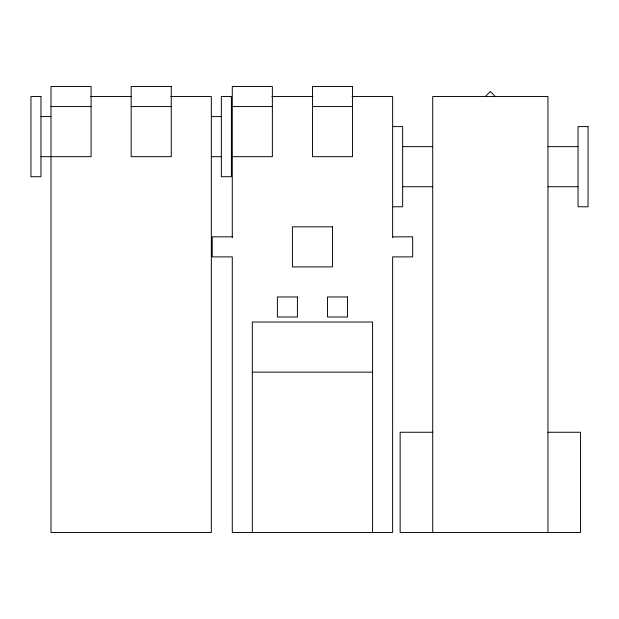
<?xml version="1.0" encoding="UTF-8"?>
<svg xmlns="http://www.w3.org/2000/svg" width="619" height="619" viewBox="0 0 619 619"><rect width="100%" height="100%" fill="white"/><g stroke="black" fill="none" stroke-linecap="round" stroke-linejoin="round"><path stroke-width="0.93" d="M485.327 96.541L490.341 91.535L495.347 96.541M90.707 96.541L131.166 96.541M170.751 96.541L211.334 96.541L211.334 532.479L50.99 532.479L50.99 86.521L91.078 86.521L91.078 156.669L40.97 156.669M271.888 96.541L312.935 96.541M352.064 96.541L392.632 96.541L392.632 237.665M50.99 106.561L91.078 106.561M131.166 106.561L171.254 106.561M232.287 106.561L272.368 106.561M312.456 106.561L352.544 106.561M40.97 116.589L50.99 116.589M211.334 116.589L221.362 116.589M392.632 126.609L402.652 126.609L402.652 206.777L392.632 206.777M402.652 146.649L432.712 146.649M547.962 146.649L578.03 146.649M211.334 156.669L221.362 156.669M232.287 156.669L272.368 156.669L272.368 86.521L232.287 86.521L232.287 237.665M402.652 186.737L432.712 186.737M547.962 186.737L578.03 186.737M232.287 236.845L212.24 236.845L212.24 256.885L232.287 256.885L232.287 532.479L392.632 532.479L392.632 256.885L412.672 256.885L412.672 236.845L392.632 236.845M252.328 372.135L372.584 372.135M432.712 432.263L400.145 432.263L400.145 532.479L580.537 532.479L580.537 432.263L547.962 432.263M547.962 532.479L547.962 96.541L432.712 96.541L432.712 532.479M372.584 532.479L372.584 322.027L252.328 322.027L252.328 532.479M171.254 86.521L131.166 86.521L131.166 156.669L171.254 156.669L171.254 86.521M352.544 86.521L312.456 86.521L312.456 156.669L352.544 156.669L352.544 86.521M40.97 96.541L30.95 96.541L30.95 176.717L40.97 176.717L40.97 96.541M231.382 96.541L221.362 96.541L221.362 176.717L231.382 176.717L231.382 96.541M588.05 126.609L578.03 126.609L578.03 206.777L588.05 206.777L588.05 126.609M332.504 226.825L292.416 226.825L292.416 266.905L332.504 266.905L332.504 226.825M297.422 296.973L277.382 296.973L277.382 317.013L297.422 317.013L297.422 296.973M347.53 296.973L327.49 296.973L327.49 317.013L347.53 317.013L347.53 296.973"/></g></svg>
